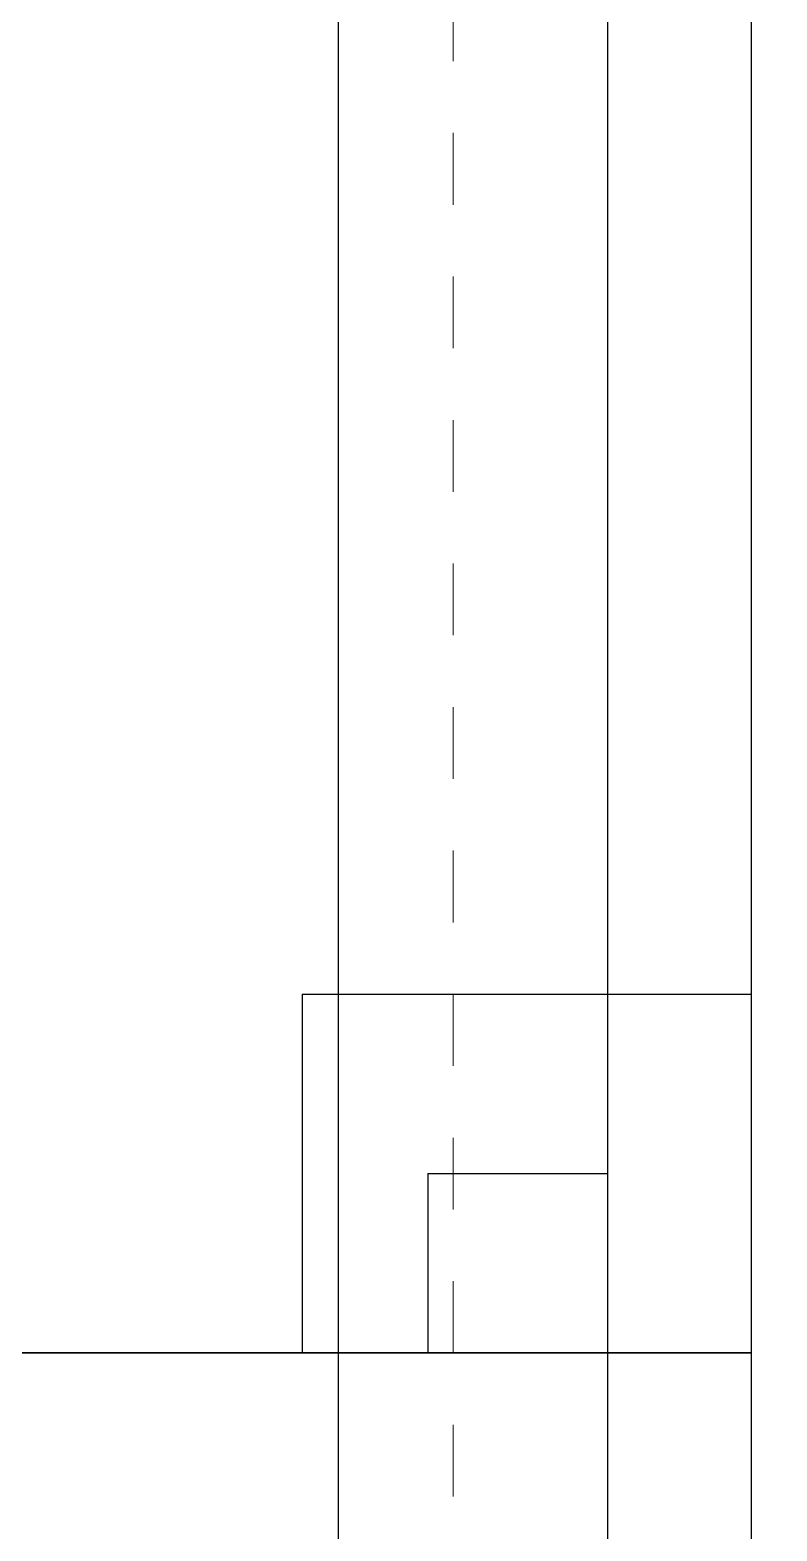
# Model space of a CAD drawing. Header units: inches. Extents: x -91.9 to -8.9, y 167.2 to 248.9.
# Drawn here: x -65.574 to -64.535, y 209.896 to 211.987 of the extents above; entities that cross this region are included whole.
import ezdxf

# ---------------------------------------------------------------- set-up
doc = ezdxf.new("R2010")
doc.units = ezdxf.units.IN
doc.header["$MEASUREMENT"] = 0
doc.linetypes.add('DASHED2', pattern=[0.375, 0.25, -0.125])
doc.linetypes.add('HIDDEN', pattern=[0.375, 0.25, -0.125])
doc.layers.add('A2 Hatch', color=8, linetype='Continuous', lineweight=9)
doc.layers.add('DIM', color=3, linetype='Continuous', lineweight=13)
doc.styles.add('ARCTEXT', font='arctext.shx', dxfattribs={"width": 0.85})
doc.dimstyles.new('ARCTEXT1-4', dxfattribs={"dimtxt": 4, "dimasz": 2, "dimexe": 2, "dimexo": 2, "dimgap": 2, "dimtad": 1, "dimdec": 4, "dimzin": 3, "dimdsep": 46, "dimlunit": 4, "dimtxsty": 'ARCTEXT', "dimblk": 'ARCHTICK', "dimcen": 2, "dimaunit": 1, "dimadec": 0, "dimazin": 0, "dimtfac": 1, "dimtdec": 4, "dimtmove": 2, "dimatfit": 3, "dimldrblk": 'arrow', "dimfxl": 1, "dimtolj": 1, "dimtzin": 0, "dimarcsym": 0})

# ---------------------------------------------------------------- blocks, each defined once
blk = doc.blocks.new('_ArchTick')
at = {"color": 0, "linetype": 'ByBlock', "const_width": 0.15}
blk.add_lwpolyline([(-0.5, -0.5), (0.5, 0.5)], dxfattribs=at)
blk = doc.blocks.new('arrow')
at = {"layer": 'DIM'}
blk.add_hatch(color=253, dxfattribs=at).paths.add_polyline_path([(-2, 0.5), (-2, -0.5), (0, 0)])
at = {"layer": 'DIM', "lineweight": 9}
for points in [[(-2, 0.9832), (-2, 0.5), (-2.4688, 0.6172)], [(0.3743, 0.0936), (0, 0)], [(0.3743, -0.0936), (0, 0)], [(-2, -0.9832), (-2, -0.5), (-2.4688, -0.6172)]]:
    blk.add_lwpolyline(points, dxfattribs=at)
at = {"layer": 'DIM', "lineweight": 15}
blk.add_lwpolyline([(0, 0), (-2, -0.5), (-2, 0.5), (0, 0)], dxfattribs=at)

msp = doc.modelspace()

# ---------------------------------------------------------------- linework, layer by layer
at = {"color": 1}
for p, q in [((-65.1454, 222.6437), (-65.1454, 210.1437)), ((-64.5704, 222.6437), (-64.5704, 210.1437)), ((-64.7704, 222.3937), (-64.7704, 210.1437)), ((-65.1954, 210.6437), (-65.1954, 210.1437)), ((-65.1954, 210.6437), (-64.5704, 210.6437)), ((-65.1954, 210.6437), (-65.1954, 210.1437)), ((-65.1954, 210.6437), (-64.5704, 210.6437)), ((-65.1954, 210.6437), (-65.1954, 210.1437)), ((-65.1954, 210.6437), (-64.5704, 210.6437)), ((-65.1954, 210.6437), (-65.1954, 210.1437)), ((-65.1954, 210.6437), (-64.5704, 210.6437)), ((-65.1954, 210.6437), (-65.1954, 210.1437)), ((-65.1954, 210.6437), (-64.5704, 210.6437)), ((-65.1954, 210.6437), (-65.1954, 210.1437)), ((-65.1954, 210.6437), (-64.5704, 210.6437)), ((-65.1954, 210.6437), (-65.1954, 210.1437)), ((-65.1954, 210.6437), (-64.5704, 210.6437)), ((-65.1954, 210.6437), (-65.1954, 210.1437)), ((-65.1954, 210.6437), (-64.5704, 210.6437)), ((-65.1954, 210.6437), (-65.1954, 210.1437)), ((-65.1954, 210.6437), (-64.5704, 210.6437)), ((-65.1954, 210.6437), (-65.1954, 210.1437)), ((-65.1954, 210.6437), (-64.5704, 210.6437)), ((-65.1954, 210.6437), (-65.1954, 210.1437)), ((-65.1954, 210.6437), (-64.5704, 210.6437)), ((-65.1954, 210.6437), (-65.1954, 210.1437)), ((-65.1954, 210.6437), (-64.5704, 210.6437)), ((-65.1954, 210.6437), (-65.1954, 210.1437)), ((-65.1954, 210.6437), (-64.5704, 210.6437)), ((-65.1954, 210.6437), (-65.1954, 210.1437)), ((-65.1954, 210.6437), (-64.5704, 210.6437)), ((-65.1954, 210.6437), (-65.1954, 210.1437)), ((-65.1954, 210.6437), (-64.5704, 210.6437)), ((-65.1954, 210.6437), (-65.1954, 210.1437)), ((-65.1954, 210.6437), (-64.5704, 210.6437)), ((-65.1954, 210.6437), (-65.1954, 210.1437)), ((-65.1954, 210.6437), (-64.5704, 210.6437)), ((-65.1954, 210.6437), (-65.1954, 210.1437)), ((-65.1954, 210.6437), (-64.5704, 210.6437)), ((-65.1954, 210.6437), (-65.1954, 210.1437)), ((-65.1954, 210.6437), (-64.5704, 210.6437)), ((-65.1954, 210.6437), (-65.1954, 210.1437)), ((-65.1954, 210.6437), (-64.5704, 210.6437)), ((-65.1954, 210.6437), (-65.1954, 210.1437)), ((-65.1954, 210.6437), (-64.5704, 210.6437)), ((-65.1954, 210.6437), (-65.1954, 210.1437)), ((-65.1954, 210.6437), (-64.5704, 210.6437)), ((-65.1954, 210.6437), (-65.1954, 210.1437)), ((-65.1954, 210.6437), (-64.5704, 210.6437)), ((-65.1954, 210.6437), (-65.1954, 210.1437)), ((-65.1954, 210.6437), (-64.5704, 210.6437)), ((-65.1954, 210.6437), (-65.1954, 210.1437)), ((-65.1954, 210.6437), (-64.5704, 210.6437)), ((-65.1954, 210.6437), (-65.1954, 210.1437)), ((-65.1954, 210.6437), (-64.5704, 210.6437)), ((-65.1954, 210.6437), (-65.1954, 210.1437)), ((-65.1954, 210.6437), (-64.5704, 210.6437)), ((-65.1954, 210.6437), (-65.1954, 210.1437)), ((-65.1954, 210.6437), (-64.5704, 210.6437)), ((-65.1954, 210.6437), (-65.1954, 210.1437)), ((-65.1954, 210.6437), (-64.5704, 210.6437)), ((-65.1954, 210.6437), (-65.1954, 210.1437)), ((-65.1954, 210.6437), (-64.5704, 210.6437)), ((-65.1954, 210.6437), (-65.1954, 210.1437)), ((-65.1954, 210.6437), (-64.5704, 210.6437)), ((-65.1954, 210.6437), (-65.1954, 210.1437)), ((-65.1954, 210.6437), (-64.5704, 210.6437)), ((-65.1954, 210.6437), (-65.1954, 210.1437)), ((-65.1954, 210.6437), (-64.5704, 210.6437)), ((-65.1954, 210.6437), (-65.1954, 210.1437)), ((-65.1954, 210.6437), (-64.5704, 210.6437)), ((-65.1954, 210.6437), (-65.1954, 210.1437)), ((-65.1954, 210.6437), (-64.5704, 210.6437)), ((-65.1954, 210.6437), (-65.1954, 210.1437)), ((-65.1954, 210.6437), (-64.5704, 210.6437)), ((-65.1954, 210.6437), (-65.1954, 210.1437)), ((-65.1954, 210.6437), (-64.5704, 210.6437)), ((-65.1954, 210.6437), (-65.1954, 210.1437)), ((-65.1954, 210.6437), (-64.5704, 210.6437)), ((-65.1954, 210.6437), (-65.1954, 210.1437)), ((-65.1954, 210.6437), (-64.5704, 210.6437)), ((-65.1954, 210.6437), (-65.1954, 210.1437)), ((-65.1954, 210.6437), (-64.5704, 210.6437)), ((-65.1954, 210.6437), (-65.1954, 210.1437)), ((-65.1954, 210.6437), (-64.5704, 210.6437)), ((-65.1954, 210.6437), (-65.1954, 210.1437)), ((-65.1954, 210.6437), (-64.5704, 210.6437)), ((-65.1954, 210.6437), (-65.1954, 210.1437)), ((-65.1954, 210.6437), (-64.5704, 210.6437)), ((-65.1954, 210.6437), (-65.1954, 210.1437)), ((-65.1954, 210.6437), (-64.5704, 210.6437)), ((-65.1954, 210.6437), (-65.1954, 210.1437)), ((-65.1954, 210.6437), (-64.5704, 210.6437)), ((-65.1954, 210.6437), (-65.1954, 210.1437)), ((-65.1954, 210.6437), (-64.5704, 210.6437)), ((-65.1954, 210.6437), (-65.1954, 210.1437)), ((-65.1954, 210.6437), (-64.5704, 210.6437)), ((-65.1954, 210.6437), (-65.1954, 210.1437)), ((-65.1954, 210.6437), (-64.5704, 210.6437)), ((-65.1954, 210.6437), (-65.1954, 210.1437)), ((-65.1954, 210.6437), (-64.5704, 210.6437)), ((-65.1954, 210.6437), (-65.1954, 210.1437)), ((-65.1954, 210.6437), (-64.5704, 210.6437)), ((-65.1954, 210.6437), (-65.1954, 210.1437)), ((-65.1954, 210.6437), (-64.5704, 210.6437)), ((-65.1954, 210.6437), (-65.1954, 210.1437)), ((-65.1954, 210.6437), (-64.5704, 210.6437)), ((-65.1954, 210.6437), (-65.1954, 210.1437)), ((-65.1954, 210.6437), (-64.5704, 210.6437)), ((-65.1954, 210.6437), (-65.1954, 210.1437)), ((-65.1954, 210.6437), (-64.5704, 210.6437)), ((-65.1954, 210.6437), (-65.1954, 210.1437)), ((-65.1954, 210.6437), (-64.5704, 210.6437)), ((-65.1954, 210.6437), (-65.1954, 210.1437)), ((-65.1954, 210.6437), (-64.5704, 210.6437)), ((-65.1954, 210.6437), (-65.1954, 210.1437)), ((-65.1954, 210.6437), (-64.5704, 210.6437)), ((-65.1954, 210.6437), (-65.1954, 210.1437)), ((-65.1954, 210.6437), (-64.5704, 210.6437)), ((-65.1954, 210.6437), (-65.1954, 210.1437)), ((-65.1954, 210.6437), (-64.5704, 210.6437)), ((-65.1954, 210.6437), (-65.1954, 210.1437)), ((-65.1954, 210.6437), (-64.5704, 210.6437)), ((-65.1954, 210.6437), (-65.1954, 210.1437)), ((-65.1954, 210.6437), (-64.5704, 210.6437)), ((-65.1954, 210.6437), (-65.1954, 210.1437)), ((-65.1954, 210.6437), (-64.5704, 210.6437)), ((-65.1954, 210.6437), (-65.1954, 210.1437)), ((-65.1954, 210.6437), (-64.5704, 210.6437)), ((-65.1954, 210.6437), (-65.1954, 210.1437)), ((-65.1954, 210.6437), (-64.5704, 210.6437)), ((-65.1454, 210.6437), (-65.1454, 198.1437)), ((-64.5704, 210.6437), (-64.5704, 198.1437)), ((-65.0204, 210.3937), (-65.0204, 210.1437)), ((-65.0204, 210.3937), (-64.7704, 210.3937)), ((-65.0204, 210.3937), (-65.0204, 210.1437)), ((-65.0204, 210.3937), (-64.7704, 210.3937)), ((-65.0204, 210.3937), (-65.0204, 210.1437)), ((-65.0204, 210.3937), (-64.7704, 210.3937)), ((-65.0204, 210.3937), (-65.0204, 210.1437)), ((-65.0204, 210.3937), (-64.7704, 210.3937)), ((-65.0204, 210.3937), (-65.0204, 210.1437)), ((-65.0204, 210.3937), (-64.7704, 210.3937)), ((-65.0204, 210.3937), (-65.0204, 210.1437)), ((-65.0204, 210.3937), (-64.7704, 210.3937)), ((-65.0204, 210.3937), (-65.0204, 210.1437)), ((-65.0204, 210.3937), (-64.7704, 210.3937)), ((-65.0204, 210.3937), (-65.0204, 210.1437)), ((-65.0204, 210.3937), (-64.7704, 210.3937)), ((-65.0204, 210.3937), (-65.0204, 210.1437)), ((-65.0204, 210.3937), (-64.7704, 210.3937)), ((-65.0204, 210.3937), (-65.0204, 210.1437)), ((-65.0204, 210.3937), (-64.7704, 210.3937)), ((-65.0204, 210.3937), (-65.0204, 210.1437)), ((-65.0204, 210.3937), (-64.7704, 210.3937)), ((-65.0204, 210.3937), (-65.0204, 210.1437)), ((-65.0204, 210.3937), (-64.7704, 210.3937)), ((-65.0204, 210.3937), (-65.0204, 210.1437)), ((-65.0204, 210.3937), (-64.7704, 210.3937)), ((-65.0204, 210.3937), (-65.0204, 210.1437)), ((-65.0204, 210.3937), (-64.7704, 210.3937)), ((-65.0204, 210.3937), (-65.0204, 210.1437)), ((-65.0204, 210.3937), (-64.7704, 210.3937)), ((-65.0204, 210.3937), (-65.0204, 210.1437)), ((-65.0204, 210.3937), (-64.7704, 210.3937)), ((-65.0204, 210.3937), (-65.0204, 210.1437)), ((-65.0204, 210.3937), (-64.7704, 210.3937)), ((-65.0204, 210.3937), (-65.0204, 210.1437)), ((-65.0204, 210.3937), (-64.7704, 210.3937)), ((-65.0204, 210.3937), (-65.0204, 210.1437)), ((-65.0204, 210.3937), (-64.7704, 210.3937)), ((-65.0204, 210.3937), (-65.0204, 210.1437)), ((-65.0204, 210.3937), (-64.7704, 210.3937)), ((-65.0204, 210.3937), (-65.0204, 210.1437)), ((-65.0204, 210.3937), (-64.7704, 210.3937)), ((-65.0204, 210.3937), (-65.0204, 210.1437)), ((-65.0204, 210.3937), (-64.7704, 210.3937)), ((-65.0204, 210.3937), (-65.0204, 210.1437)), ((-65.0204, 210.3937), (-64.7704, 210.3937)), ((-65.0204, 210.3937), (-65.0204, 210.1437)), ((-65.0204, 210.3937), (-64.7704, 210.3937)), ((-65.0204, 210.3937), (-65.0204, 210.1437)), ((-65.0204, 210.3937), (-64.7704, 210.3937)), ((-65.0204, 210.3937), (-65.0204, 210.1437)), ((-65.0204, 210.3937), (-64.7704, 210.3937)), ((-65.0204, 210.3937), (-65.0204, 210.1437)), ((-65.0204, 210.3937), (-64.7704, 210.3937)), ((-65.0204, 210.3937), (-65.0204, 210.1437)), ((-65.0204, 210.3937), (-64.7704, 210.3937)), ((-65.0204, 210.3937), (-65.0204, 210.1437)), ((-65.0204, 210.3937), (-64.7704, 210.3937)), ((-65.0204, 210.3937), (-65.0204, 210.1437)), ((-65.0204, 210.3937), (-64.7704, 210.3937)), ((-65.0204, 210.3937), (-65.0204, 210.1437)), ((-65.0204, 210.3937), (-64.7704, 210.3937)), ((-65.0204, 210.3937), (-65.0204, 210.1437)), ((-65.0204, 210.3937), (-64.7704, 210.3937)), ((-65.0204, 210.3937), (-65.0204, 210.1437)), ((-65.0204, 210.3937), (-64.7704, 210.3937)), ((-65.0204, 210.3937), (-65.0204, 210.1437)), ((-65.0204, 210.3937), (-64.7704, 210.3937)), ((-65.0204, 210.3937), (-65.0204, 210.1437)), ((-65.0204, 210.3937), (-64.7704, 210.3937)), ((-65.0204, 210.3937), (-65.0204, 210.1437)), ((-65.0204, 210.3937), (-64.7704, 210.3937)), ((-65.0204, 210.3937), (-65.0204, 210.1437)), ((-65.0204, 210.3937), (-64.7704, 210.3937)), ((-65.0204, 210.3937), (-65.0204, 210.1437)), ((-65.0204, 210.3937), (-64.7704, 210.3937)), ((-65.0204, 210.3937), (-65.0204, 210.1437)), ((-65.0204, 210.3937), (-64.7704, 210.3937)), ((-65.0204, 210.3937), (-65.0204, 210.1437)), ((-65.0204, 210.3937), (-64.7704, 210.3937)), ((-65.0204, 210.3937), (-65.0204, 210.1437)), ((-65.0204, 210.3937), (-64.7704, 210.3937)), ((-65.0204, 210.3937), (-65.0204, 210.1437)), ((-65.0204, 210.3937), (-64.7704, 210.3937)), ((-65.0204, 210.3937), (-65.0204, 210.1437)), ((-65.0204, 210.3937), (-64.7704, 210.3937)), ((-65.0204, 210.3937), (-65.0204, 210.1437)), ((-65.0204, 210.3937), (-64.7704, 210.3937)), ((-65.0204, 210.3937), (-65.0204, 210.1437)), ((-65.0204, 210.3937), (-64.7704, 210.3937)), ((-65.0204, 210.3937), (-65.0204, 210.1437)), ((-65.0204, 210.3937), (-64.7704, 210.3937)), ((-65.0204, 210.3937), (-65.0204, 210.1437)), ((-65.0204, 210.3937), (-64.7704, 210.3937)), ((-65.0204, 210.3937), (-65.0204, 210.1437)), ((-65.0204, 210.3937), (-64.7704, 210.3937)), ((-65.0204, 210.3937), (-65.0204, 210.1437)), ((-65.0204, 210.3937), (-64.7704, 210.3937)), ((-65.0204, 210.3937), (-65.0204, 210.1437)), ((-65.0204, 210.3937), (-64.7704, 210.3937)), ((-65.0204, 210.3937), (-65.0204, 210.1437)), ((-65.0204, 210.3937), (-64.7704, 210.3937)), ((-65.0204, 210.3937), (-65.0204, 210.1437)), ((-65.0204, 210.3937), (-64.7704, 210.3937)), ((-65.0204, 210.3937), (-65.0204, 210.1437)), ((-65.0204, 210.3937), (-64.7704, 210.3937)), ((-65.0204, 210.3937), (-65.0204, 210.1437)), ((-65.0204, 210.3937), (-64.7704, 210.3937)), ((-65.0204, 210.3937), (-65.0204, 210.1437)), ((-65.0204, 210.3937), (-64.7704, 210.3937)), ((-65.0204, 210.3937), (-65.0204, 210.1437)), ((-65.0204, 210.3937), (-64.7704, 210.3937)), ((-65.0204, 210.3937), (-65.0204, 210.1437)), ((-65.0204, 210.3937), (-64.7704, 210.3937)), ((-65.0204, 210.3937), (-65.0204, 210.1437)), ((-65.0204, 210.3937), (-64.7704, 210.3937)), ((-65.0204, 210.3937), (-65.0204, 210.1437)), ((-65.0204, 210.3937), (-64.7704, 210.3937)), ((-65.0204, 210.3937), (-65.0204, 210.1437)), ((-65.0204, 210.3937), (-64.7704, 210.3937)), ((-65.0204, 210.3937), (-65.0204, 210.1437)), ((-65.0204, 210.3937), (-64.7704, 210.3937)), ((-65.0204, 210.3937), (-65.0204, 210.1437)), ((-65.0204, 210.3937), (-64.7704, 210.3937)), ((-65.0204, 210.3937), (-65.0204, 210.1437)), ((-65.0204, 210.3937), (-64.7704, 210.3937)), ((-65.0204, 210.3937), (-65.0204, 210.1437)), ((-65.0204, 210.3937), (-64.7704, 210.3937)), ((-64.7704, 210.3937), (-64.7704, 198.1437)), ((-66.5704, 210.1437), (-64.5704, 210.1437)), ((-66.5704, 210.1437), (-65.0204, 210.1437)), ((-66.5704, 210.1437), (-64.5704, 210.1437)), ((-66.5704, 210.1437), (-64.5704, 210.1437)), ((-66.5704, 210.1437), (-65.0204, 210.1437)), ((-66.5704, 210.1437), (-64.5704, 210.1437)), ((-66.5704, 210.1437), (-64.5704, 210.1437)), ((-66.5704, 210.1437), (-64.5704, 210.1437)), ((-66.5704, 210.1437), (-65.0204, 210.1437)), ((-66.5704, 210.1437), (-64.5704, 210.1437)), ((-66.5704, 210.1437), (-64.5704, 210.1437)), ((-66.5704, 210.1437), (-65.0204, 210.1437)), ((-66.5704, 210.1437), (-64.5704, 210.1437)), ((-66.5704, 210.1437), (-64.5704, 210.1437)), ((-66.5704, 210.1437), (-64.5704, 210.1437)), ((-66.5704, 210.1437), (-65.0204, 210.1437)), ((-66.5704, 210.1437), (-64.5704, 210.1437)), ((-66.5704, 210.1437), (-64.5704, 210.1437)), ((-66.5704, 210.1437), (-65.0204, 210.1437)), ((-66.5704, 210.1437), (-64.5704, 210.1437)), ((-66.5704, 210.1437), (-64.5704, 210.1437)), ((-66.5704, 210.1437), (-64.5704, 210.1437)), ((-66.5704, 210.1437), (-65.0204, 210.1437)), ((-66.5704, 210.1437), (-64.5704, 210.1437)), ((-66.5704, 210.1437), (-64.5704, 210.1437)), ((-66.5704, 210.1437), (-65.0204, 210.1437)), ((-66.5704, 210.1437), (-64.5704, 210.1437)), ((-66.5704, 210.1437), (-64.5704, 210.1437)), ((-66.5704, 210.1437), (-64.5704, 210.1437)), ((-66.5704, 210.1437), (-65.0204, 210.1437)), ((-66.5704, 210.1437), (-64.5704, 210.1437)), ((-66.5704, 210.1437), (-64.5704, 210.1437)), ((-66.5704, 210.1437), (-65.0204, 210.1437)), ((-66.5704, 210.1437), (-64.5704, 210.1437)), ((-66.5704, 210.1437), (-64.5704, 210.1437)), ((-66.5704, 210.1437), (-64.5704, 210.1437)), ((-66.5704, 210.1437), (-65.0204, 210.1437)), ((-66.5704, 210.1437), (-64.5704, 210.1437)), ((-66.5704, 210.1437), (-64.5704, 210.1437)), ((-66.5704, 210.1437), (-65.0204, 210.1437)), ((-66.5704, 210.1437), (-64.5704, 210.1437)), ((-66.5704, 210.1437), (-64.5704, 210.1437)), ((-66.5704, 210.1437), (-64.5704, 210.1437)), ((-66.5704, 210.1437), (-65.0204, 210.1437)), ((-66.5704, 210.1437), (-64.5704, 210.1437)), ((-66.5704, 210.1437), (-64.5704, 210.1437)), ((-66.5704, 210.1437), (-65.0204, 210.1437)), ((-66.5704, 210.1437), (-64.5704, 210.1437)), ((-66.5704, 210.1437), (-64.5704, 210.1437)), ((-66.5704, 210.1437), (-64.5704, 210.1437)), ((-66.5704, 210.1437), (-65.0204, 210.1437)), ((-66.5704, 210.1437), (-64.5704, 210.1437)), ((-66.5704, 210.1437), (-64.5704, 210.1437)), ((-66.5704, 210.1437), (-65.0204, 210.1437)), ((-66.5704, 210.1437), (-64.5704, 210.1437)), ((-66.5704, 210.1437), (-64.5704, 210.1437)), ((-66.5704, 210.1437), (-64.5704, 210.1437)), ((-66.5704, 210.1437), (-65.0204, 210.1437)), ((-66.5704, 210.1437), (-64.5704, 210.1437)), ((-66.5704, 210.1437), (-64.5704, 210.1437)), ((-66.5704, 210.1437), (-65.0204, 210.1437)), ((-66.5704, 210.1437), (-64.5704, 210.1437)), ((-66.5704, 210.1437), (-64.5704, 210.1437)), ((-66.5704, 210.1437), (-64.5704, 210.1437)), ((-66.5704, 210.1437), (-65.0204, 210.1437)), ((-66.5704, 210.1437), (-64.5704, 210.1437)), ((-66.5704, 210.1437), (-64.5704, 210.1437)), ((-66.5704, 210.1437), (-65.0204, 210.1437)), ((-66.5704, 210.1437), (-64.5704, 210.1437)), ((-66.5704, 210.1437), (-64.5704, 210.1437)), ((-66.5704, 210.1437), (-64.5704, 210.1437)), ((-66.5704, 210.1437), (-65.0204, 210.1437)), ((-66.5704, 210.1437), (-64.5704, 210.1437)), ((-66.5704, 210.1437), (-64.5704, 210.1437)), ((-66.5704, 210.1437), (-65.0204, 210.1437)), ((-66.5704, 210.1437), (-64.5704, 210.1437)), ((-66.5704, 210.1437), (-64.5704, 210.1437)), ((-66.5704, 210.1437), (-64.5704, 210.1437)), ((-66.5704, 210.1437), (-65.0204, 210.1437)), ((-66.5704, 210.1437), (-64.5704, 210.1437)), ((-66.5704, 210.1437), (-64.5704, 210.1437)), ((-66.5704, 210.1437), (-65.0204, 210.1437)), ((-66.5704, 210.1437), (-64.5704, 210.1437)), ((-66.5704, 210.1437), (-64.5704, 210.1437)), ((-66.5704, 210.1437), (-64.5704, 210.1437)), ((-66.5704, 210.1437), (-65.0204, 210.1437)), ((-66.5704, 210.1437), (-64.5704, 210.1437)), ((-66.5704, 210.1437), (-64.5704, 210.1437)), ((-66.5704, 210.1437), (-65.0204, 210.1437)), ((-66.5704, 210.1437), (-64.5704, 210.1437)), ((-66.5704, 210.1437), (-64.5704, 210.1437)), ((-66.5704, 210.1437), (-64.5704, 210.1437)), ((-66.5704, 210.1437), (-65.0204, 210.1437)), ((-66.5704, 210.1437), (-64.5704, 210.1437)), ((-66.5704, 210.1437), (-64.5704, 210.1437)), ((-66.5704, 210.1437), (-65.0204, 210.1437)), ((-66.5704, 210.1437), (-64.5704, 210.1437)), ((-66.5704, 210.1437), (-64.5704, 210.1437)), ((-66.5704, 210.1437), (-64.5704, 210.1437)), ((-66.5704, 210.1437), (-65.0204, 210.1437)), ((-66.5704, 210.1437), (-64.5704, 210.1437)), ((-66.5704, 210.1437), (-64.5704, 210.1437)), ((-66.5704, 210.1437), (-65.0204, 210.1437)), ((-66.5704, 210.1437), (-64.5704, 210.1437)), ((-66.5704, 210.1437), (-64.5704, 210.1437)), ((-66.5704, 210.1437), (-64.5704, 210.1437)), ((-66.5704, 210.1437), (-65.0204, 210.1437)), ((-66.5704, 210.1437), (-64.5704, 210.1437)), ((-66.5704, 210.1437), (-64.5704, 210.1437)), ((-66.5704, 210.1437), (-65.0204, 210.1437)), ((-66.5704, 210.1437), (-64.5704, 210.1437)), ((-66.5704, 210.1437), (-64.5704, 210.1437)), ((-66.5704, 210.1437), (-64.5704, 210.1437)), ((-66.5704, 210.1437), (-65.0204, 210.1437)), ((-66.5704, 210.1437), (-64.5704, 210.1437)), ((-66.5704, 210.1437), (-64.5704, 210.1437)), ((-66.5704, 210.1437), (-65.0204, 210.1437)), ((-66.5704, 210.1437), (-64.5704, 210.1437)), ((-66.5704, 210.1437), (-64.5704, 210.1437)), ((-66.5704, 210.1437), (-64.5704, 210.1437)), ((-66.5704, 210.1437), (-65.0204, 210.1437)), ((-66.5704, 210.1437), (-64.5704, 210.1437)), ((-66.5704, 210.1437), (-64.5704, 210.1437)), ((-66.5704, 210.1437), (-65.0204, 210.1437)), ((-66.5704, 210.1437), (-64.5704, 210.1437)), ((-66.5704, 210.1437), (-64.5704, 210.1437)), ((-66.5704, 210.1437), (-64.5704, 210.1437)), ((-66.5704, 210.1437), (-65.0204, 210.1437)), ((-66.5704, 210.1437), (-64.5704, 210.1437)), ((-66.5704, 210.1437), (-64.5704, 210.1437)), ((-66.5704, 210.1437), (-65.0204, 210.1437)), ((-66.5704, 210.1437), (-64.5704, 210.1437)), ((-66.5704, 210.1437), (-64.5704, 210.1437)), ((-66.5704, 210.1437), (-64.5704, 210.1437)), ((-66.5704, 210.1437), (-65.0204, 210.1437)), ((-66.5704, 210.1437), (-64.5704, 210.1437)), ((-66.5704, 210.1437), (-64.5704, 210.1437)), ((-66.5704, 210.1437), (-65.0204, 210.1437)), ((-66.5704, 210.1437), (-64.5704, 210.1437)), ((-66.5704, 210.1437), (-64.5704, 210.1437)), ((-66.5704, 210.1437), (-64.5704, 210.1437)), ((-66.5704, 210.1437), (-65.0204, 210.1437)), ((-66.5704, 210.1437), (-64.5704, 210.1437)), ((-66.5704, 210.1437), (-64.5704, 210.1437)), ((-66.5704, 210.1437), (-65.0204, 210.1437)), ((-66.5704, 210.1437), (-64.5704, 210.1437)), ((-66.5704, 210.1437), (-64.5704, 210.1437)), ((-66.5704, 210.1437), (-64.5704, 210.1437)), ((-66.5704, 210.1437), (-65.0204, 210.1437)), ((-66.5704, 210.1437), (-64.5704, 210.1437)), ((-66.5704, 210.1437), (-64.5704, 210.1437)), ((-66.5704, 210.1437), (-65.0204, 210.1437)), ((-66.5704, 210.1437), (-64.5704, 210.1437)), ((-66.5704, 210.1437), (-64.5704, 210.1437)), ((-66.5704, 210.1437), (-64.5704, 210.1437)), ((-66.5704, 210.1437), (-65.0204, 210.1437)), ((-66.5704, 210.1437), (-64.5704, 210.1437)), ((-66.5704, 210.1437), (-64.5704, 210.1437)), ((-66.5704, 210.1437), (-65.0204, 210.1437)), ((-66.5704, 210.1437), (-64.5704, 210.1437)), ((-66.5704, 210.1437), (-64.5704, 210.1437)), ((-66.5704, 210.1437), (-64.5704, 210.1437)), ((-66.5704, 210.1437), (-65.0204, 210.1437)), ((-66.5704, 210.1437), (-64.5704, 210.1437)), ((-66.5704, 210.1437), (-64.5704, 210.1437)), ((-66.5704, 210.1437), (-65.0204, 210.1437)), ((-66.5704, 210.1437), (-64.5704, 210.1437)), ((-66.5704, 210.1437), (-64.5704, 210.1437)), ((-66.5704, 210.1437), (-64.5704, 210.1437)), ((-66.5704, 210.1437), (-65.0204, 210.1437)), ((-66.5704, 210.1437), (-64.5704, 210.1437)), ((-66.5704, 210.1437), (-64.5704, 210.1437)), ((-66.5704, 210.1437), (-65.0204, 210.1437)), ((-66.5704, 210.1437), (-64.5704, 210.1437)), ((-66.5704, 210.1437), (-64.5704, 210.1437)), ((-66.5704, 210.1437), (-64.5704, 210.1437)), ((-66.5704, 210.1437), (-65.0204, 210.1437)), ((-66.5704, 210.1437), (-64.5704, 210.1437)), ((-66.5704, 210.1437), (-64.5704, 210.1437)), ((-66.5704, 210.1437), (-65.0204, 210.1437)), ((-66.5704, 210.1437), (-64.5704, 210.1437)), ((-66.5704, 210.1437), (-64.5704, 210.1437)), ((-66.5704, 210.1437), (-64.5704, 210.1437)), ((-66.5704, 210.1437), (-65.0204, 210.1437)), ((-66.5704, 210.1437), (-64.5704, 210.1437)), ((-66.5704, 210.1437), (-64.5704, 210.1437)), ((-66.5704, 210.1437), (-65.0204, 210.1437)), ((-66.5704, 210.1437), (-64.5704, 210.1437)), ((-66.5704, 210.1437), (-64.5704, 210.1437)), ((-66.5704, 210.1437), (-64.5704, 210.1437)), ((-66.5704, 210.1437), (-65.0204, 210.1437)), ((-66.5704, 210.1437), (-64.5704, 210.1437)), ((-66.5704, 210.1437), (-64.5704, 210.1437)), ((-66.5704, 210.1437), (-65.0204, 210.1437)), ((-66.5704, 210.1437), (-64.5704, 210.1437)), ((-66.5704, 210.1437), (-64.5704, 210.1437)), ((-66.5704, 210.1437), (-64.5704, 210.1437)), ((-66.5704, 210.1437), (-65.0204, 210.1437)), ((-66.5704, 210.1437), (-64.5704, 210.1437)), ((-66.5704, 210.1437), (-64.5704, 210.1437)), ((-66.5704, 210.1437), (-65.0204, 210.1437)), ((-66.5704, 210.1437), (-64.5704, 210.1437)), ((-66.5704, 210.1437), (-64.5704, 210.1437)), ((-66.5704, 210.1437), (-64.5704, 210.1437)), ((-66.5704, 210.1437), (-65.0204, 210.1437)), ((-66.5704, 210.1437), (-64.5704, 210.1437)), ((-66.5704, 210.1437), (-64.5704, 210.1437)), ((-66.5704, 210.1437), (-65.0204, 210.1437)), ((-66.5704, 210.1437), (-64.5704, 210.1437)), ((-66.5704, 210.1437), (-64.5704, 210.1437)), ((-66.5704, 210.1437), (-64.5704, 210.1437)), ((-66.5704, 210.1437), (-65.0204, 210.1437)), ((-66.5704, 210.1437), (-64.5704, 210.1437)), ((-66.5704, 210.1437), (-64.5704, 210.1437)), ((-66.5704, 210.1437), (-65.0204, 210.1437)), ((-66.5704, 210.1437), (-64.5704, 210.1437)), ((-66.5704, 210.1437), (-64.5704, 210.1437)), ((-66.5704, 210.1437), (-64.5704, 210.1437)), ((-66.5704, 210.1437), (-65.0204, 210.1437)), ((-66.5704, 210.1437), (-64.5704, 210.1437)), ((-66.5704, 210.1437), (-64.5704, 210.1437)), ((-66.5704, 210.1437), (-65.0204, 210.1437)), ((-66.5704, 210.1437), (-64.5704, 210.1437)), ((-66.5704, 210.1437), (-64.5704, 210.1437)), ((-65.1454, 210.1437), (-65.6454, 210.1437)), ((-65.1454, 210.1437), (-65.6454, 210.1437)), ((-65.1454, 210.1437), (-65.6454, 210.1437)), ((-65.1454, 210.1437), (-65.6454, 210.1437)), ((-65.1454, 210.1437), (-65.6454, 210.1437)), ((-65.1454, 210.1437), (-65.6454, 210.1437)), ((-65.1454, 210.1437), (-65.6454, 210.1437)), ((-65.1454, 210.1437), (-65.6454, 210.1437)), ((-65.1454, 210.1437), (-65.6454, 210.1437)), ((-65.1454, 210.1437), (-65.6454, 210.1437)), ((-65.1454, 210.1437), (-65.6454, 210.1437)), ((-65.1454, 210.1437), (-65.6454, 210.1437)), ((-65.1454, 210.1437), (-65.6454, 210.1437)), ((-65.1454, 210.1437), (-65.6454, 210.1437)), ((-65.1454, 210.1437), (-65.6454, 210.1437)), ((-65.1454, 210.1437), (-65.6454, 210.1437)), ((-65.1454, 210.1437), (-65.6454, 210.1437)), ((-65.1454, 210.1437), (-65.6454, 210.1437)), ((-65.1454, 210.1437), (-65.6454, 210.1437)), ((-65.1454, 210.1437), (-65.6454, 210.1437)), ((-65.1454, 210.1437), (-65.6454, 210.1437)), ((-65.1454, 210.1437), (-65.6454, 210.1437)), ((-65.1454, 210.1437), (-65.6454, 210.1437)), ((-65.1454, 210.1437), (-65.6454, 210.1437)), ((-65.1454, 210.1437), (-65.6454, 210.1437)), ((-65.1454, 210.1437), (-65.6454, 210.1437)), ((-65.1454, 210.1437), (-65.6454, 210.1437)), ((-65.1454, 210.1437), (-65.6454, 210.1437)), ((-65.1454, 210.1437), (-65.6454, 210.1437)), ((-65.1454, 210.1437), (-65.6454, 210.1437)), ((-65.1454, 210.1437), (-65.6454, 210.1437)), ((-65.1454, 210.1437), (-65.6454, 210.1437)), ((-65.1454, 210.1437), (-65.6454, 210.1437)), ((-65.1454, 210.1437), (-65.6454, 210.1437)), ((-65.1454, 210.1437), (-65.6454, 210.1437)), ((-65.1454, 210.1437), (-65.6454, 210.1437)), ((-65.1454, 210.1437), (-65.6454, 210.1437)), ((-65.1454, 210.1437), (-65.6454, 210.1437)), ((-65.1454, 210.1437), (-65.6454, 210.1437)), ((-65.1454, 210.1437), (-65.6454, 210.1437)), ((-65.1454, 210.1437), (-65.6454, 210.1437)), ((-65.1454, 210.1437), (-65.6454, 210.1437)), ((-65.1454, 210.1437), (-65.6454, 210.1437)), ((-65.1454, 210.1437), (-65.6454, 210.1437)), ((-65.1454, 210.1437), (-65.6454, 210.1437)), ((-65.1454, 210.1437), (-65.6454, 210.1437)), ((-65.1454, 210.1437), (-65.6454, 210.1437)), ((-65.1454, 210.1437), (-65.6454, 210.1437)), ((-65.1454, 210.1437), (-65.6454, 210.1437)), ((-65.1454, 210.1437), (-65.6454, 210.1437)), ((-65.1454, 210.1437), (-65.6454, 210.1437)), ((-65.1454, 210.1437), (-65.6454, 210.1437)), ((-65.1454, 210.1437), (-65.6454, 210.1437)), ((-65.1454, 210.1437), (-65.6454, 210.1437)), ((-65.1454, 210.1437), (-65.6454, 210.1437)), ((-65.1454, 210.1437), (-65.6454, 210.1437)), ((-65.1454, 210.1437), (-65.6454, 210.1437)), ((-65.1454, 210.1437), (-65.6454, 210.1437)), ((-65.1454, 210.1437), (-65.6454, 210.1437)), ((-65.1454, 210.1437), (-65.6454, 210.1437)), ((-65.1454, 210.1437), (-65.6454, 210.1437)), ((-65.1454, 210.1437), (-65.6454, 210.1437)), ((-65.1454, 210.1437), (-65.6454, 210.1437)), ((-65.1454, 210.1437), (-65.6454, 210.1437)), ((-64.7704, 210.1437), (-64.5704, 210.1437)), ((-64.7704, 210.1437), (-64.5704, 210.1437)), ((-64.7704, 210.1437), (-64.5704, 210.1437)), ((-64.7704, 210.1437), (-64.5704, 210.1437)), ((-64.7704, 210.1437), (-64.5704, 210.1437)), ((-64.7704, 210.1437), (-64.5704, 210.1437)), ((-64.7704, 210.1437), (-64.5704, 210.1437)), ((-64.7704, 210.1437), (-64.5704, 210.1437)), ((-64.7704, 210.1437), (-64.5704, 210.1437)), ((-64.7704, 210.1437), (-64.5704, 210.1437)), ((-64.7704, 210.1437), (-64.5704, 210.1437)), ((-64.7704, 210.1437), (-64.5704, 210.1437)), ((-64.7704, 210.1437), (-64.5704, 210.1437)), ((-64.7704, 210.1437), (-64.5704, 210.1437)), ((-64.7704, 210.1437), (-64.5704, 210.1437)), ((-64.7704, 210.1437), (-64.5704, 210.1437)), ((-64.7704, 210.1437), (-64.5704, 210.1437)), ((-64.7704, 210.1437), (-64.5704, 210.1437)), ((-64.7704, 210.1437), (-64.5704, 210.1437)), ((-64.7704, 210.1437), (-64.5704, 210.1437)), ((-64.7704, 210.1437), (-64.5704, 210.1437)), ((-64.7704, 210.1437), (-64.5704, 210.1437)), ((-64.7704, 210.1437), (-64.5704, 210.1437)), ((-64.7704, 210.1437), (-64.5704, 210.1437)), ((-64.7704, 210.1437), (-64.5704, 210.1437)), ((-64.7704, 210.1437), (-64.5704, 210.1437)), ((-64.7704, 210.1437), (-64.5704, 210.1437)), ((-64.7704, 210.1437), (-64.5704, 210.1437)), ((-64.7704, 210.1437), (-64.5704, 210.1437)), ((-64.7704, 210.1437), (-64.5704, 210.1437)), ((-64.7704, 210.1437), (-64.5704, 210.1437)), ((-64.7704, 210.1437), (-64.5704, 210.1437)), ((-64.7704, 210.1437), (-64.5704, 210.1437)), ((-64.7704, 210.1437), (-64.5704, 210.1437)), ((-64.7704, 210.1437), (-64.5704, 210.1437)), ((-64.7704, 210.1437), (-64.5704, 210.1437)), ((-64.7704, 210.1437), (-64.5704, 210.1437)), ((-64.7704, 210.1437), (-64.5704, 210.1437)), ((-64.7704, 210.1437), (-64.5704, 210.1437)), ((-64.7704, 210.1437), (-64.5704, 210.1437)), ((-64.7704, 210.1437), (-64.5704, 210.1437)), ((-64.7704, 210.1437), (-64.5704, 210.1437)), ((-64.7704, 210.1437), (-64.5704, 210.1437)), ((-64.7704, 210.1437), (-64.5704, 210.1437)), ((-64.7704, 210.1437), (-64.5704, 210.1437)), ((-64.7704, 210.1437), (-64.5704, 210.1437)), ((-64.7704, 210.1437), (-64.5704, 210.1437)), ((-64.7704, 210.1437), (-64.5704, 210.1437)), ((-64.7704, 210.1437), (-64.5704, 210.1437)), ((-64.7704, 210.1437), (-64.5704, 210.1437)), ((-64.7704, 210.1437), (-64.5704, 210.1437)), ((-64.7704, 210.1437), (-64.5704, 210.1437)), ((-64.7704, 210.1437), (-64.5704, 210.1437)), ((-64.7704, 210.1437), (-64.5704, 210.1437)), ((-64.7704, 210.1437), (-64.5704, 210.1437)), ((-64.7704, 210.1437), (-64.5704, 210.1437)), ((-64.7704, 210.1437), (-64.5704, 210.1437)), ((-64.7704, 210.1437), (-64.5704, 210.1437)), ((-64.7704, 210.1437), (-64.5704, 210.1437)), ((-64.7704, 210.1437), (-64.5704, 210.1437)), ((-64.7704, 210.1437), (-64.5704, 210.1437)), ((-64.7704, 210.1437), (-64.5704, 210.1437)), ((-64.7704, 210.1437), (-64.5704, 210.1437)), ((-64.7704, 210.1437), (-64.5704, 210.1437))]:
    msp.add_line(p, q, dxfattribs=at)
at = {"color": 1, "linetype": 'HIDDEN', "ltscale": 0.02}
for q in [(-65.1954, 210.1437), (-64.5704, 210.6437), (-65.1954, 210.1437), (-64.5704, 210.6437), (-65.1954, 210.1437), (-64.5704, 210.6437), (-65.1954, 210.1437), (-64.5704, 210.6437), (-65.1954, 210.1437), (-64.5704, 210.6437), (-65.1954, 210.1437), (-64.5704, 210.6437), (-65.1954, 210.1437), (-64.5704, 210.6437), (-65.1954, 210.1437), (-64.5704, 210.6437), (-65.1954, 210.1437), (-64.5704, 210.6437), (-65.1954, 210.1437), (-64.5704, 210.6437), (-65.1954, 210.1437), (-64.5704, 210.6437), (-65.1954, 210.1437), (-64.5704, 210.6437), (-65.1954, 210.1437), (-64.5704, 210.6437), (-65.1954, 210.1437), (-64.5704, 210.6437), (-65.1954, 210.1437), (-64.5704, 210.6437), (-65.1954, 210.1437), (-64.5704, 210.6437), (-65.1954, 210.1437), (-64.5704, 210.6437), (-65.1954, 210.1437), (-64.5704, 210.6437), (-65.1954, 210.1437), (-64.5704, 210.6437), (-65.1954, 210.1437), (-64.5704, 210.6437), (-65.1954, 210.1437), (-64.5704, 210.6437), (-65.1954, 210.1437), (-64.5704, 210.6437), (-65.1954, 210.1437), (-64.5704, 210.6437), (-65.1954, 210.1437), (-64.5704, 210.6437), (-65.1954, 210.1437), (-64.5704, 210.6437), (-65.1954, 210.1437), (-64.5704, 210.6437), (-65.1954, 210.1437), (-64.5704, 210.6437), (-65.1954, 210.1437), (-64.5704, 210.6437), (-65.1954, 210.1437), (-64.5704, 210.6437), (-65.1954, 210.1437), (-64.5704, 210.6437), (-65.1954, 210.1437), (-64.5704, 210.6437), (-65.1954, 210.1437), (-64.5704, 210.6437), (-65.1954, 210.1437), (-64.5704, 210.6437), (-65.1954, 210.1437), (-64.5704, 210.6437), (-65.1954, 210.1437), (-64.5704, 210.6437), (-65.1954, 210.1437), (-64.5704, 210.6437), (-65.1954, 210.1437), (-64.5704, 210.6437), (-65.1954, 210.1437), (-64.5704, 210.6437), (-65.1954, 210.1437), (-64.5704, 210.6437), (-65.1954, 210.1437), (-64.5704, 210.6437), (-65.1954, 210.1437), (-64.5704, 210.6437), (-65.1954, 210.1437), (-64.5704, 210.6437), (-65.1954, 210.1437), (-64.5704, 210.6437), (-65.1954, 210.1437), (-64.5704, 210.6437), (-65.1954, 210.1437), (-64.5704, 210.6437), (-65.1954, 210.1437), (-64.5704, 210.6437), (-65.1954, 210.1437), (-64.5704, 210.6437), (-65.1954, 210.1437), (-64.5704, 210.6437), (-65.1954, 210.1437), (-64.5704, 210.6437), (-65.1954, 210.1437), (-64.5704, 210.6437), (-65.1954, 210.1437), (-64.5704, 210.6437), (-65.1954, 210.1437), (-64.5704, 210.6437), (-65.1954, 210.1437), (-64.5704, 210.6437), (-65.1954, 210.1437), (-64.5704, 210.6437), (-65.1954, 210.1437), (-64.5704, 210.6437), (-65.1954, 210.1437), (-64.5704, 210.6437), (-65.1954, 210.1437), (-64.5704, 210.6437), (-65.1954, 210.1437), (-64.5704, 210.6437), (-65.1954, 210.1437), (-64.5704, 210.6437), (-65.1954, 210.1437), (-64.5704, 210.6437), (-65.1954, 210.1437), (-64.5704, 210.6437), (-65.1954, 210.1437), (-64.5704, 210.6437), (-65.1954, 210.1437), (-64.5704, 210.6437), (-65.1954, 210.1437), (-64.5704, 210.6437), (-65.1954, 210.1437), (-64.5704, 210.6437), (-65.1954, 210.1437), (-64.5704, 210.6437), (-65.1954, 210.1437), (-64.5704, 210.6437), (-65.1954, 210.1437), (-64.5704, 210.6437), (-65.1954, 210.1437), (-64.5704, 210.6437), (-65.1954, 210.1437), (-64.5704, 210.6437), (-65.1954, 210.1437), (-64.5704, 210.6437), (-65.1954, 210.1437), (-64.5704, 210.6437), (-65.1954, 210.1437), (-64.5704, 210.6437), (-65.1954, 210.1437), (-64.5704, 210.6437), (-65.1954, 210.1437), (-64.5704, 210.6437), (-65.1954, 210.1437), (-64.5704, 210.6437), (-65.1954, 210.1437), (-64.5704, 210.6437), (-65.1954, 210.1437), (-64.5704, 210.6437), (-65.1954, 210.1437), (-64.5704, 210.6437), (-65.1954, 210.1437), (-64.5704, 210.6437), (-65.1954, 210.1437), (-64.5704, 210.6437), (-65.1954, 210.1437), (-64.5704, 210.6437), (-65.1954, 210.1437), (-64.5704, 210.6437), (-65.1954, 210.1437), (-64.5704, 210.6437), (-65.1954, 210.1437), (-64.5704, 210.6437), (-65.1954, 210.1437), (-64.5704, 210.6437), (-65.1954, 210.1437), (-64.5704, 210.6437), (-65.1954, 210.1437), (-64.5704, 210.6437), (-65.1954, 210.1437), (-64.5704, 210.6437), (-65.1954, 210.1437), (-64.5704, 210.6437), (-65.1954, 210.1437), (-64.5704, 210.6437), (-65.1954, 210.1437), (-64.5704, 210.6437), (-65.1954, 210.1437), (-64.5704, 210.6437), (-65.1954, 210.1437), (-64.5704, 210.6437), (-65.1954, 210.1437), (-64.5704, 210.6437), (-65.1954, 210.1437), (-64.5704, 210.6437), (-65.1954, 210.1437), (-64.5704, 210.6437), (-65.1954, 210.1437), (-64.5704, 210.6437), (-65.1954, 210.1437), (-64.5704, 210.6437), (-65.1954, 210.1437), (-64.5704, 210.6437), (-65.1954, 210.1437), (-64.5704, 210.6437), (-65.1954, 210.1437), (-64.5704, 210.6437), (-65.1954, 210.1437), (-64.5704, 210.6437), (-65.1954, 210.1437), (-64.5704, 210.6437), (-65.1954, 210.1437), (-64.5704, 210.6437), (-65.1954, 210.1437), (-64.5704, 210.6437), (-65.1954, 210.1437), (-64.5704, 210.6437), (-65.1954, 210.1437), (-64.5704, 210.6437), (-65.1954, 210.1437), (-64.5704, 210.6437), (-65.1954, 210.1437), (-64.5704, 210.6437), (-65.1954, 210.1437), (-64.5704, 210.6437), (-65.1954, 210.1437), (-64.5704, 210.6437), (-65.1954, 210.1437), (-64.5704, 210.6437), (-65.1954, 210.1437), (-64.5704, 210.6437), (-65.1954, 210.1437), (-64.5704, 210.6437), (-65.1954, 210.1437), (-64.5704, 210.6437), (-65.1954, 210.1437), (-64.5704, 210.6437), (-65.1954, 210.1437), (-64.5704, 210.6437), (-65.1954, 210.1437), (-64.5704, 210.6437), (-65.1954, 210.1437), (-64.5704, 210.6437), (-65.1954, 210.1437), (-64.5704, 210.6437), (-65.1954, 210.1437), (-64.5704, 210.6437), (-65.1954, 210.1437), (-64.5704, 210.6437), (-65.1954, 210.1437), (-64.5704, 210.6437), (-65.1954, 210.1437), (-64.5704, 210.6437), (-65.1954, 210.1437), (-64.5704, 210.6437), (-65.1954, 210.1437), (-64.5704, 210.6437), (-65.1954, 210.1437), (-64.5704, 210.6437), (-65.1954, 210.1437), (-64.5704, 210.6437), (-65.1954, 210.1437), (-64.5704, 210.6437), (-65.1954, 210.1437), (-64.5704, 210.6437), (-65.1954, 210.1437), (-64.5704, 210.6437), (-65.1954, 210.1437), (-64.5704, 210.6437), (-65.1954, 210.1437), (-64.5704, 210.6437), (-65.1954, 210.1437), (-64.5704, 210.6437), (-65.1954, 210.1437), (-64.5704, 210.6437), (-65.1954, 210.1437), (-64.5704, 210.6437), (-65.1954, 210.1437), (-64.5704, 210.6437), (-65.1954, 210.1437), (-64.5704, 210.6437), (-65.1954, 210.1437), (-64.5704, 210.6437), (-65.1954, 210.1437), (-64.5704, 210.6437), (-65.1954, 210.1437), (-64.5704, 210.6437), (-65.1954, 210.1437), (-64.5704, 210.6437), (-65.1954, 210.1437), (-64.5704, 210.6437), (-65.1954, 210.1437), (-64.5704, 210.6437), (-65.1954, 210.1437), (-64.5704, 210.6437), (-65.1954, 210.1437), (-64.5704, 210.6437), (-65.1954, 210.1437), (-64.5704, 210.6437), (-65.1954, 210.1437), (-64.5704, 210.6437), (-65.1954, 210.1437), (-64.5704, 210.6437), (-65.1954, 210.1437), (-64.5704, 210.6437), (-65.1954, 210.1437), (-64.5704, 210.6437), (-65.1954, 210.1437), (-64.5704, 210.6437), (-65.1954, 210.1437), (-64.5704, 210.6437), (-65.1954, 210.1437), (-64.5704, 210.6437), (-65.1954, 210.1437), (-64.5704, 210.6437), (-65.1954, 210.1437), (-64.5704, 210.6437), (-65.1954, 210.1437), (-64.5704, 210.6437), (-65.1954, 210.1437), (-64.5704, 210.6437), (-65.1954, 210.1437), (-64.5704, 210.6437)]:
    msp.add_line((-65.1954, 210.6437), q, dxfattribs=at)
at = {"ltscale": 0.15}
for p, q in [((-64.5704, 210.1437), (-66.5704, 210.1437)), ((-64.5704, 210.1437), (-66.5704, 210.1437)), ((-64.5704, 210.1437), (-66.5704, 210.1437)), ((-64.5704, 210.1437), (-66.5704, 210.1437)), ((-64.5704, 210.1437), (-66.5704, 210.1437)), ((-64.5704, 210.1437), (-66.5704, 210.1437)), ((-64.5704, 210.1437), (-66.5704, 210.1437)), ((-64.5704, 210.1437), (-66.5704, 210.1437)), ((-64.5704, 210.1437), (-66.5704, 210.1437)), ((-64.5704, 210.1437), (-66.5704, 210.1437)), ((-64.5704, 210.1437), (-66.5704, 210.1437)), ((-64.5704, 210.1437), (-66.5704, 210.1437)), ((-64.5704, 210.1437), (-66.5704, 210.1437)), ((-64.5704, 210.1437), (-66.5704, 210.1437)), ((-64.5704, 210.1437), (-66.5704, 210.1437)), ((-64.5704, 210.1437), (-66.5704, 210.1437)), ((-64.5704, 210.1437), (-66.5704, 210.1437)), ((-64.5704, 210.1437), (-66.5704, 210.1437)), ((-64.5704, 210.1437), (-66.5704, 210.1437)), ((-64.5704, 210.1437), (-66.5704, 210.1437)), ((-64.5704, 210.1437), (-66.5704, 210.1437)), ((-64.5704, 210.1437), (-66.5704, 210.1437)), ((-64.5704, 210.1437), (-66.5704, 210.1437)), ((-64.5704, 210.1437), (-66.5704, 210.1437)), ((-64.5704, 210.1437), (-66.5704, 210.1437)), ((-64.5704, 210.1437), (-66.5704, 210.1437)), ((-64.5704, 210.1437), (-66.5704, 210.1437)), ((-64.5704, 210.1437), (-66.5704, 210.1437)), ((-64.5704, 210.1437), (-66.5704, 210.1437)), ((-64.5704, 210.1437), (-66.5704, 210.1437)), ((-64.5704, 210.1437), (-66.5704, 210.1437)), ((-64.5704, 210.1437), (-66.5704, 210.1437)), ((-64.5704, 210.1437), (-66.5704, 210.1437)), ((-64.5704, 210.1437), (-66.5704, 210.1437)), ((-64.5704, 210.1437), (-66.5704, 210.1437)), ((-64.5704, 210.1437), (-66.5704, 210.1437)), ((-64.5704, 210.1437), (-66.5704, 210.1437)), ((-64.5704, 210.1437), (-66.5704, 210.1437)), ((-64.5704, 210.1437), (-66.5704, 210.1437)), ((-64.5704, 210.1437), (-66.5704, 210.1437)), ((-64.5704, 210.1437), (-66.5704, 210.1437)), ((-64.5704, 210.1437), (-66.5704, 210.1437)), ((-64.5704, 210.1437), (-66.5704, 210.1437)), ((-64.5704, 210.1437), (-66.5704, 210.1437)), ((-64.5704, 210.1437), (-66.5704, 210.1437)), ((-64.5704, 210.1437), (-66.5704, 210.1437)), ((-64.5704, 210.1437), (-66.5704, 210.1437)), ((-64.5704, 210.1437), (-66.5704, 210.1437)), ((-64.5704, 210.1437), (-66.5704, 210.1437)), ((-64.5704, 210.1437), (-66.5704, 210.1437)), ((-64.5704, 210.1437), (-66.5704, 210.1437)), ((-64.5704, 210.1437), (-66.5704, 210.1437)), ((-64.5704, 210.1437), (-66.5704, 210.1437)), ((-64.5704, 210.1437), (-66.5704, 210.1437)), ((-64.5704, 210.1437), (-66.5704, 210.1437)), ((-64.5704, 210.1437), (-66.5704, 210.1437)), ((-64.5704, 210.1437), (-66.5704, 210.1437)), ((-64.5704, 210.1437), (-66.5704, 210.1437)), ((-64.5704, 210.1437), (-66.5704, 210.1437)), ((-64.5704, 210.1437), (-66.5704, 210.1437)), ((-64.5704, 210.1437), (-66.5704, 210.1437)), ((-64.5704, 210.1437), (-66.5704, 210.1437)), ((-64.5704, 210.1437), (-66.5704, 210.1437)), ((-64.5704, 210.1437), (-66.5704, 210.1437)), ((-65.5954, 210.1437), (-65.1954, 210.1437)), ((-65.5954, 210.1437), (-65.1954, 210.1437)), ((-65.5954, 210.1437), (-65.1954, 210.1437)), ((-65.5954, 210.1437), (-65.1954, 210.1437)), ((-65.5954, 210.1437), (-65.1954, 210.1437)), ((-65.5954, 210.1437), (-65.1954, 210.1437)), ((-65.5954, 210.1437), (-65.1954, 210.1437)), ((-65.5954, 210.1437), (-65.1954, 210.1437)), ((-65.5954, 210.1437), (-65.1954, 210.1437)), ((-65.5954, 210.1437), (-65.1954, 210.1437)), ((-65.5954, 210.1437), (-65.1954, 210.1437)), ((-65.5954, 210.1437), (-65.1954, 210.1437)), ((-65.5954, 210.1437), (-65.1954, 210.1437)), ((-65.5954, 210.1437), (-65.1954, 210.1437)), ((-65.5954, 210.1437), (-65.1954, 210.1437)), ((-65.5954, 210.1437), (-65.1954, 210.1437)), ((-65.5954, 210.1437), (-65.1954, 210.1437)), ((-65.5954, 210.1437), (-65.1954, 210.1437)), ((-65.5954, 210.1437), (-65.1954, 210.1437)), ((-65.5954, 210.1437), (-65.1954, 210.1437)), ((-65.5954, 210.1437), (-65.1954, 210.1437)), ((-65.5954, 210.1437), (-65.1954, 210.1437)), ((-65.5954, 210.1437), (-65.1954, 210.1437)), ((-65.5954, 210.1437), (-65.1954, 210.1437)), ((-65.5954, 210.1437), (-65.1954, 210.1437)), ((-65.5954, 210.1437), (-65.1954, 210.1437)), ((-65.5954, 210.1437), (-65.1954, 210.1437)), ((-65.5954, 210.1437), (-65.1954, 210.1437)), ((-65.5954, 210.1437), (-65.1954, 210.1437)), ((-65.5954, 210.1437), (-65.1954, 210.1437)), ((-65.5954, 210.1437), (-65.1954, 210.1437)), ((-65.5954, 210.1437), (-65.1954, 210.1437)), ((-65.5954, 210.1437), (-65.1954, 210.1437)), ((-65.5954, 210.1437), (-65.1954, 210.1437)), ((-65.5954, 210.1437), (-65.1954, 210.1437)), ((-65.5954, 210.1437), (-65.1954, 210.1437)), ((-65.5954, 210.1437), (-65.1954, 210.1437)), ((-65.5954, 210.1437), (-65.1954, 210.1437)), ((-65.5954, 210.1437), (-65.1954, 210.1437)), ((-65.5954, 210.1437), (-65.1954, 210.1437)), ((-65.5954, 210.1437), (-65.1954, 210.1437)), ((-65.5954, 210.1437), (-65.1954, 210.1437)), ((-65.5954, 210.1437), (-65.1954, 210.1437)), ((-65.5954, 210.1437), (-65.1954, 210.1437)), ((-65.5954, 210.1437), (-65.1954, 210.1437)), ((-65.5954, 210.1437), (-65.1954, 210.1437)), ((-65.5954, 210.1437), (-65.1954, 210.1437)), ((-65.5954, 210.1437), (-65.1954, 210.1437)), ((-65.5954, 210.1437), (-65.1954, 210.1437)), ((-65.5954, 210.1437), (-65.1954, 210.1437)), ((-65.5954, 210.1437), (-65.1954, 210.1437)), ((-65.5954, 210.1437), (-65.1954, 210.1437)), ((-65.5954, 210.1437), (-65.1954, 210.1437)), ((-65.5954, 210.1437), (-65.1954, 210.1437)), ((-65.5954, 210.1437), (-65.1954, 210.1437)), ((-65.5954, 210.1437), (-65.1954, 210.1437)), ((-65.5954, 210.1437), (-65.1954, 210.1437)), ((-65.5954, 210.1437), (-65.1954, 210.1437)), ((-65.5954, 210.1437), (-65.1954, 210.1437)), ((-65.5954, 210.1437), (-65.1954, 210.1437)), ((-65.5954, 210.1437), (-65.1954, 210.1437)), ((-65.5954, 210.1437), (-65.1954, 210.1437)), ((-65.5954, 210.1437), (-65.1954, 210.1437)), ((-65.5954, 210.1437), (-65.1954, 210.1437))]:
    msp.add_line(p, q, dxfattribs=at)
at = {"layer": 'A2 Hatch', "linetype": 'DASHED2', "ltscale": 0.15}
for p, q in [((-64.9854, 222.6437), (-64.9854, 210.1437)), ((-64.9854, 210.6437), (-64.9854, 198.1437))]:
    msp.add_line(p, q, dxfattribs=at)

# ---------------------------------------------------------------- leaders
at = {"layer": 'DIM'}
msp.add_leader([(-63.242, 207.782), (-80.2395, 210.2474), (-81.7611, 210.2474)], dimstyle='ARCTEXT1-4', override={"dimasz": 0.5, "dimtad": 0}, dxfattribs=at)

doc.saveas('drawing.dxf')
